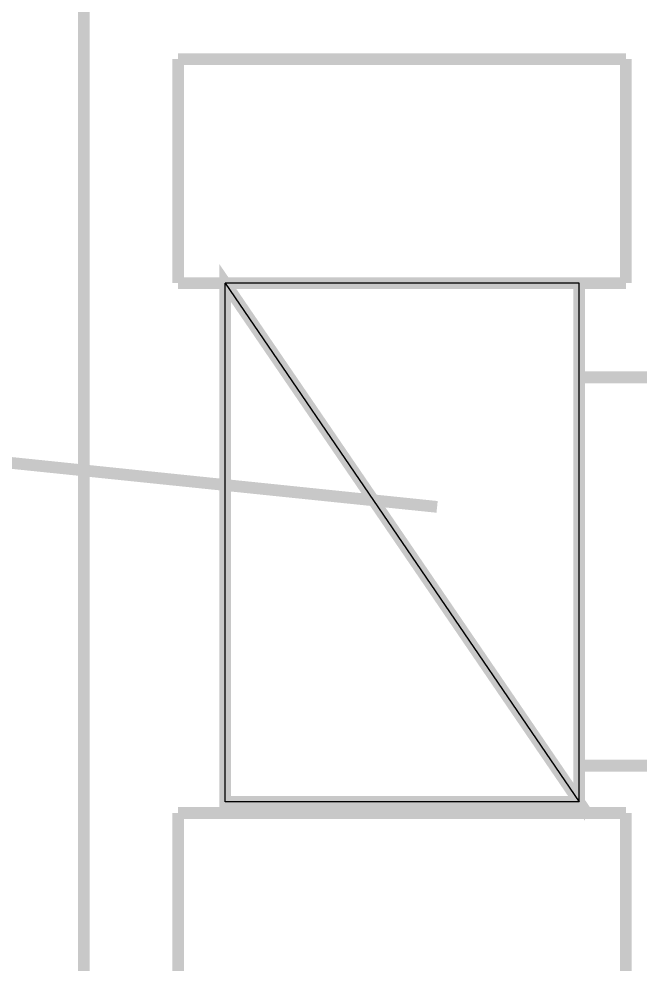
# Model space of a CAD drawing. Header units: metres. Extents: x -593 to 248, y 430 to 1024.
# Drawn here: x -12.604 to -10.368, y 672.102 to 675.502 of the extents above; entities that cross this region are included whole.
import ezdxf

# ---------------------------------------------------------------- set-up
doc = ezdxf.new("R2010")
doc.units = ezdxf.units.M
doc.header["$MEASUREMENT"] = 0
doc.layers.add('C00-00-00-BLACK', color=7, linetype='Continuous')
doc.layers.add('CFF-00-00', color=1, linetype='Continuous')

msp = doc.modelspace()

# ---------------------------------------------------------------- linework, layer by layer
at = {"layer": 'C00-00-00-BLACK', "const_width": 0.0423}
for points in [[(-12.3696, 681.6734), (-12.3696, 670.3554)], [(-12.0306, 675.3574), (-10.4198, 675.3574)], [(-12.0306, 674.5514), (-12.0306, 675.3574)], [(-10.4198, 675.3574), (-10.4198, 674.5514)], [(-10.4198, 674.5514), (-12.0306, 674.5514)], [(-11.8612, 672.6454), (-11.8612, 674.5514)], [(-10.5877, 672.6454), (-10.5877, 674.5514)], [(-10.5877, 672.8154), (-10.5877, 674.2124)], [(-10.5877, 674.2124), (-9.189, 674.2124)], [(-9.189, 672.8154), (-10.5877, 672.8154)], [(-12.0306, 672.6454), (-10.4198, 672.6454)], [(-12.0306, 671.8394), (-12.0306, 672.6454)], [(-10.4198, 672.6454), (-10.4198, 671.8394)]]:
    msp.add_lwpolyline(points, dxfattribs=at)
for points in [[(-11.8612, 674.5514), (-10.5877, 672.6854), (-11.8612, 672.6854), (-11.8612, 674.5514)], [(-10.5877, 674.5514), (-11.8612, 674.5514), (-10.5877, 672.6854), (-10.5877, 674.5514)]]:
    msp.add_lwpolyline(points, close=True, dxfattribs=at)
at = {"layer": 'C00-00-00-BLACK'}
for points in [[(-10.5877, 674.5514), (-11.8612, 674.5514), (-10.5877, 672.6854), (-10.5877, 674.5514)], [(-11.8612, 674.5514), (-10.5877, 672.6854), (-11.8612, 672.6854), (-11.8612, 674.5514)]]:
    msp.add_lwpolyline(points, close=True, dxfattribs=at)
at = {"layer": 'CFF-00-00', "const_width": 0.0423}
msp.add_lwpolyline([(-11.0989, 673.7464), (-24.6699, 675.1474)], dxfattribs=at)

doc.saveas('drawing.dxf')
